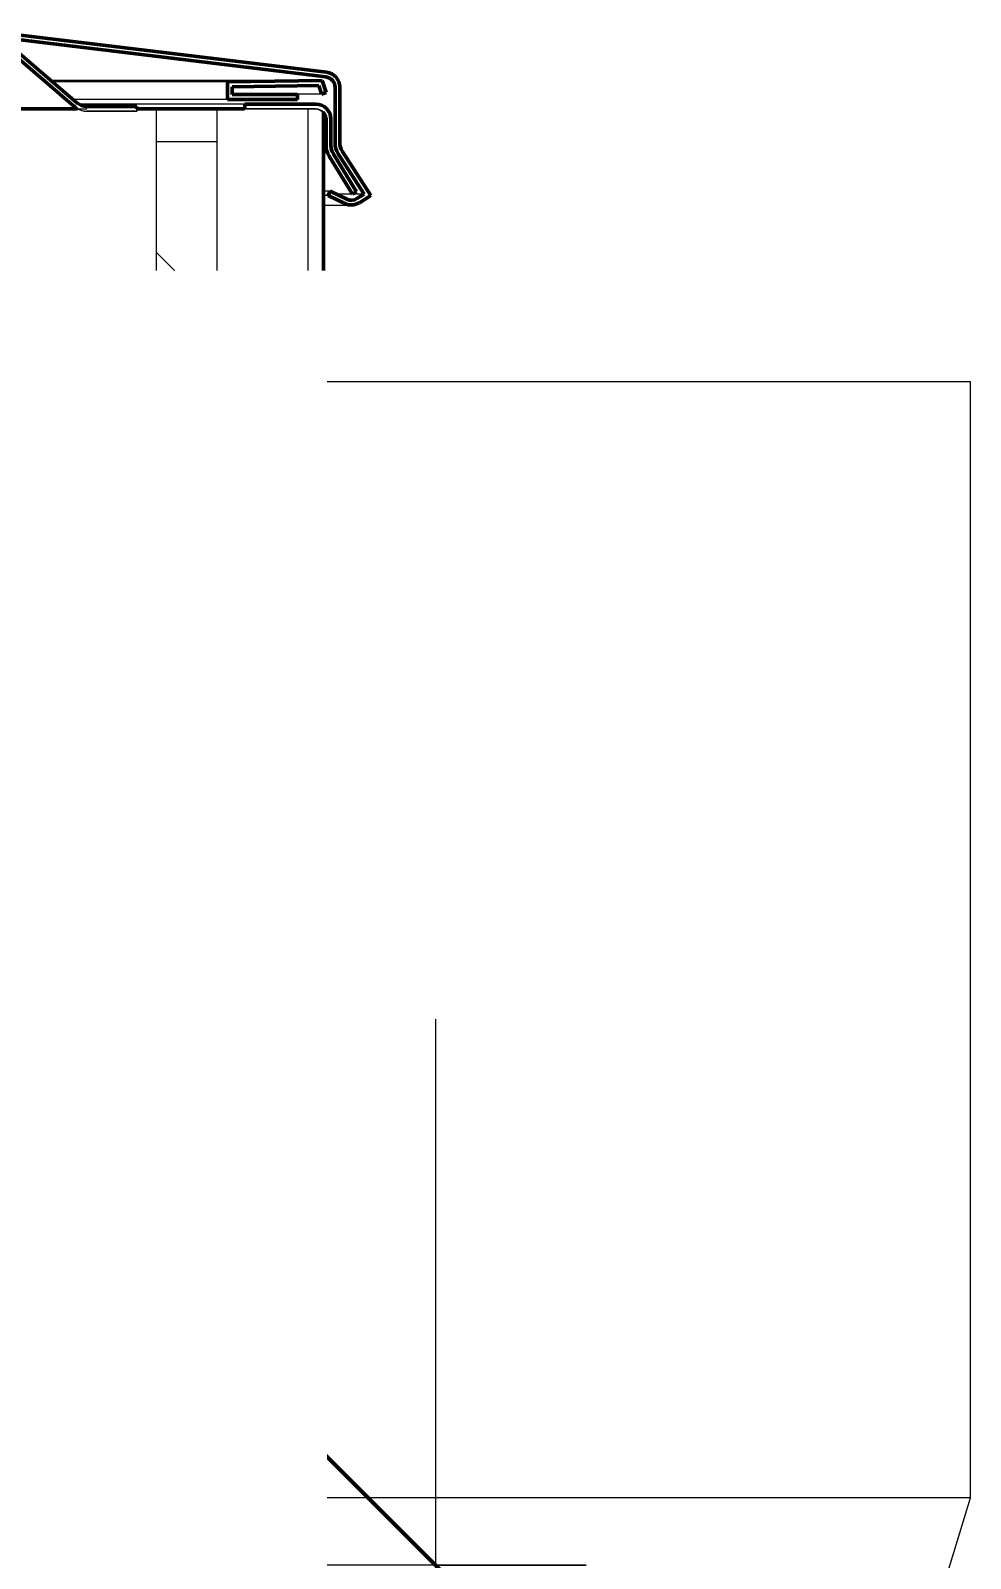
# Model space of a CAD drawing. Header units: inches. Extents: x 9584 to 15274, y -226 to 527.
# Drawn here: x 12113.76 to 12129.25, y 394.11 to 419.29 of the extents above; entities that cross this region are included whole.
import ezdxf

# ---------------------------------------------------------------- set-up
doc = ezdxf.new("R2010")
doc.units = ezdxf.units.IN
doc.header["$MEASUREMENT"] = 0
for name, color, linetype, lineweight in [('A-ANNO-DIMS', 211, 'Continuous', 9), ('A-ANNO-DIMS-96', 211, 'Continuous', 9), ('A-GENM', 5, 'Continuous', 9), ('A-WALL', 113, 'Continuous', 13), ('A-WALL-3', 113, 'Continuous', 50), ('A-WALL-PATT-5', 111, 'Continuous', 9)]:
    doc.layers.add(name, color=color, linetype=linetype, lineweight=lineweight)
doc.styles.add('Century Gothic', font='ufonts.com_century-gothic.ttf', dxfattribs={"height": 9})
doc.dimstyles.new('OD__1_8__Tol__', dxfattribs={"dimscale": 12, "dimtxt": 9.397514, "dimasz": 1, "dimexe": 0.75, "dimexo": 0.5, "dimgap": 0.125, "dimtad": 1, "dimdec": 3, "dimrnd": 0.125, "dimzin": 3, "dimdsep": 46, "dimlunit": 4, "dimtxsty": 'Century Gothic', "dimblk1": 'OBLIQUE', "dimblk2": 'OBLIQUE', "dimsah": 1, "dimcen": 0.09, "dimdle": 0.75, "dimazin": 0, "dimtfac": 1, "dimtdec": 4, "dimtix": 1, "dimtmove": 0, "dimatfit": 3, "dimfxl": 1, "dimtvp": 1, "dimtfill": 1, "dimfrac": 2, "dimtolj": 1, "dimtzin": 0, "dimarcsym": 2})

# ---------------------------------------------------------------- blocks, each defined once
blk = doc.blocks.new('Basic Wall _ EXT - FIBER CEMENT - SMALL - ___-1820300-BUILDING SECTION - EAST_WEST - LOOKING NORTH')
at = {"layer": 'A-WALL'}
for p, q in [((12112.779, 418), (12112.779, 415.992)), ((12112.858, 415.992), (12112.858, 418)), ((12113.011, 418), (12113.011, 415.94)), ((12113.089, 415.94), (12113.089, 418)), ((12114.691, 417.962), (12115.517, 417.962)), ((12115.517, 417.962), (12115.517, 418)), ((12117.293, 418), (12118.339, 418)), ((12118.339, 418), (12118.464, 418)), ((12112.74, 415.857), (12112.339, 415.234)), ((12112.405, 415.191), (12112.806, 415.815)), ((12112.973, 415.808), (12112.564, 415.148)), ((12112.631, 415.107), (12113.04, 415.767)), ((12112.528, 414.908), (12112.457, 414.954)), ((12112.949, 415.119), (12112.528, 414.908)), ((12112.564, 415.148), (12112.631, 415.107)), ((12112.591, 414.852), (12112.984, 415.048)), ((12112.984, 415.048), (12112.949, 415.119))]:
    blk.add_line(p, q, dxfattribs=at)
at = {"layer": 'A-WALL', "flags": 128}
for points in [[(12114.538, 418), (12114.611, 417.971), (12114.691, 417.962)], [(12118.464, 418), (12118.534, 417.985), (12118.589, 417.945)]]:
    blk.add_lwpolyline(points, dxfattribs=at)
at = {"layer": 'A-WALL'}
for centre, radius, start, end in [((12112.529, 415.992), 0.25, 327.2625, 0), ((12112.529, 415.992), 0.329, 327.2625, 0), ((12112.761, 415.94), 0.25, 328.2381, 0), ((12112.761, 415.94), 0.329, 328.2381, 0), ((12112.549, 415.098), 0.25, 147.2625, 279.7366), ((12112.549, 415.098), 0.171, 147.2625, 237.3808)]:
    blk.add_arc(centre, radius, start, end, dxfattribs=at)
at = {"layer": 'A-WALL-3'}
for p, q in [((12118.641, 418.603), (12113.059, 419.281)), ((12112.779, 419.033), (12112.779, 418)), ((12112.858, 418), (12112.858, 419.033)), ((12113.05, 419.203), (12118.631, 418.525)), ((12113.372, 418.992), (12114.477, 418.041)), ((12114.528, 418.101), (12113.424, 419.051)), ((12113.011, 418.862), (12113.011, 418)), ((12113.089, 418), (12113.089, 418.862)), ((12118.572, 418.466), (12117.01, 418.443)), ((12118.636, 418.267), (12118.572, 418.466)), ((12117.01, 418.443), (12117.01, 418.156)), ((12117.088, 418.365), (12118.514, 418.386)), ((12117.088, 418.235), (12117.088, 418.365)), ((12118.162, 418.235), (12117.088, 418.235)), ((12118.162, 418.156), (12118.162, 418.235)), ((12118.514, 418.386), (12118.561, 418.243)), ((12118.561, 418.243), (12118.636, 418.267)), ((12118.782, 418.355), (12118.782, 417.439)), ((12118.861, 417.439), (12118.861, 418.355)), ((12115.517, 418.04), (12114.691, 418.04)), ((12115.517, 418), (12115.517, 418.04)), ((12117.01, 418.156), (12118.162, 418.156)), ((12117.293, 418.079), (12117.293, 418)), ((12118.464, 418.079), (12117.293, 418.079)), ((12118.635, 417.829), (12118.635, 417.394)), ((12118.714, 417.394), (12118.714, 417.829)), ((12118.683, 417.222), (12119.069, 416.591)), ((12119.136, 416.632), (12118.75, 417.263)), ((12118.834, 417.261), (12119.263, 416.596)), ((12119.373, 416.572), (12118.901, 417.304)), ((12118.703, 416.643), (12118.669, 416.572)), ((12118.669, 416.572), (12118.941, 416.44)), ((12118.976, 416.511), (12118.703, 416.643)), ((12119.069, 416.591), (12119.136, 416.632)), ((12119.263, 416.596), (12119.141, 416.52)), ((12119.183, 416.453), (12119.373, 416.572))]:
    blk.add_line(p, q, dxfattribs=at)
at = {"layer": 'A-WALL-3', "flags": 128}
for points in [[(12114.477, 418.041), (12114.506, 418.019), (12114.538, 418)], [(12118.589, 417.945), (12118.622, 417.893), (12118.635, 417.829)]]:
    blk.add_lwpolyline(points, dxfattribs=at)
at = {"layer": 'A-WALL-3'}
for centre, radius, start, end in [((12113.029, 419.033), 0.25, 83.0705, 180), ((12113.029, 419.033), 0.171, 83.0705, 180), ((12113.261, 418.862), 0.25, 49.2771, 180), ((12113.261, 418.862), 0.171, 49.2771, 180), ((12118.611, 418.355), 0.171, 0, 83.0705), ((12118.611, 418.355), 0.25, 0, 83.0705), ((12114.691, 418.29), 0.25, 229.2771, 270), ((12118.464, 417.829), 0.25, 0, 90), ((12118.964, 417.394), 0.329, 180, 211.4324), ((12118.964, 417.394), 0.25, 180, 211.4324), ((12119.111, 417.439), 0.329, 180, 212.826), ((12119.111, 417.439), 0.25, 180, 212.826), ((12119.05, 416.665), 0.25, 244.1745, 302.0105), ((12119.05, 416.665), 0.171, 244.1745, 302.0105)]:
    blk.add_arc(centre, radius, start, end, dxfattribs=at)
blk = doc.blocks.new('Basic Wall _ EXT - FIBER CEMENT - SMALL - ___-1820306-BUILDING SECTION - EAST_WEST - LOOKING NORTH')
at = {"layer": 'A-WALL'}
for p, q in [((12118.572, 418.466), (12114.104, 418.466)), ((12117.01, 418.443), (12114.131, 418.443)), ((12118.561, 418.243), (12117.085, 418.243)), ((12117.01, 418.156), (12114.464, 418.156)), ((12114.477, 418.041), (12114.537, 418)), ((12117.293, 418.079), (12114.509, 418.079)), ((12118.464, 418), (12118.508, 417.994)), ((12118.585, 417.95), (12118.612, 417.914)), ((12118.629, 417.873), (12118.635, 417.829)), ((12118.703, 416.643), (12118.589, 416.643)), ((12118.669, 416.572), (12118.589, 416.572)), ((12119.069, 416.591), (12118.81, 416.591)), ((12119.263, 416.596), (12119.078, 416.596)), ((12118.589, 416.415), (12119.05, 416.415))]:
    blk.add_line(p, q, dxfattribs=at)
at = {"layer": 'A-WALL', "flags": 128}
for points in [[(12118.861, 418.355), (12118.853, 418.414), (12118.832, 418.471), (12118.798, 418.52), (12118.753, 418.56), (12118.699, 418.588), (12118.641, 418.603)], [(12114.691, 418.04), (12114.632, 418.047), (12114.577, 418.068), (12114.528, 418.101)], [(12118.714, 417.829), (12118.705, 417.893), (12118.68, 417.954), (12118.64, 418.006), (12118.589, 418.045), (12118.528, 418.07), (12118.464, 418.079)], [(12118.635, 417.394), (12118.64, 417.334), (12118.657, 417.276), (12118.683, 417.222)], [(12118.75, 417.263), (12118.73, 417.304), (12118.718, 417.348), (12118.714, 417.394)], [(12118.782, 417.439), (12118.788, 417.377), (12118.806, 417.317), (12118.834, 417.261)], [(12118.901, 417.304), (12118.879, 417.346), (12118.865, 417.392), (12118.861, 417.439)], [(12118.941, 416.44), (12119.001, 416.42), (12119.05, 416.415)], [(12119.102, 416.502), (12119.059, 416.494), (12119.016, 416.497)], [(12119.064, 416.415), (12119.126, 416.427), (12119.183, 416.453)]]:
    blk.add_lwpolyline(points, dxfattribs=at)
blk = doc.blocks.new('077123 - Manufactured Gutters and Downspouts - 077123 - Manufactured Gutters and Downspouts-1955134-BUILDING SECTION - EAST_WEST - LOOKING NORTH')
at = {"layer": 'A-GENM'}
for p, q in [((12118.589, 413.507), (12129.255, 413.507)), ((12129.255, 395.113), (12129.255, 413.507)), ((12129.255, 395.113), (12118.589, 395.113)), ((12125.902, 384.104), (12129.255, 395.113))]:
    blk.add_line(p, q, dxfattribs=at)
blk = doc.blocks.new('DIMBLOCK6-BUILDING SECTION - EAST_WEST - LOOKING NORTH')
at = {"layer": 'A-ANNO-DIMS-96'}
for p, q in [((12120.436, 403), (12120.436, 346.125)), ((12122.921, 394), (12111.436, 394)), ((12120.436, 394), (12122.921, 394)), ((12122.921, 346.125), (12111.436, 346.125)), ((12120.436, 346.125), (12122.921, 346.125))]:
    blk.add_line(p, q, dxfattribs=at)
at = {"layer": 'A-ANNO-DIMS-96', "lineweight": 50}
for p, q in [((12120.436, 394), (12114.436, 400)), ((12120.436, 394), (12126.436, 388)), ((12120.436, 346.125), (12114.436, 352.125)), ((12120.436, 346.125), (12126.436, 340.125))]:
    blk.add_line(p, q, dxfattribs=at)
at = {"layer": 'A-ANNO-DIMS-96', "color": 0, "insert": (12107.4, 339.334), "char_height": 9, "width": 73.74811, "attachment_point": 1, "rotation": 90, "line_spacing_factor": 0.984502, "style": 'Century Gothic', "bg_fill": 3, "box_fill_scale": 1.25, "bg_fill_color": 256, "bg_fill_true_color": 13158600, "bg_fill_transparency": 0}
blk.add_mtext('3\' - 11 7/8"', dxfattribs=at)
blk = doc.blocks.new('_Oblique')
at = {"color": 0, "linetype": 'ByBlock', "lineweight": -2}
blk.add_line((-0.5, -0.5), (0.5, 0.5), dxfattribs=at)

msp = doc.modelspace()

# ---------------------------------------------------------------- hatches: boundary and pattern name
at = {"layer": 'A-WALL-PATT-5'}
h = msp.add_hatch(dxfattribs=at)
h.set_pattern_fill('FP_3', color=256, style=0, pattern_type=2)
h.set_pattern_definition([(216.87, (11002.345, 87.994), (47.980943, 31.987086), [7.997, -71.971]), (206.565, (11011.941, 83.196), (-15.993714, -15.994133), [17.881, -17.881]), (198.435, (11011.941, 75.199), (-31.98674, -15.99388), [10.115, -40.461])])
h.paths.add_polyline_path([(12112.9582, 346.5), (12115.8394, 346.5), (12115.8394, 370), (12110.3394, 370), (12110.3394, 346.5)], flags=0)
h.paths.add_polyline_path([(12115.8394, 399), (12115.8394, 399.1264), (12115.8394, 418), (12113.0894, 417.9615), (12113.0585, 415.8084), (12112.9582, 415.6346), (12112.6111, 415.1192), (12112.5696, 415.1565), (12113.0107, 415.94), (12112.9842, 418), (12112.8581, 418), (12112.8253, 415.8572), (12112.6609, 415.5891), (12112.3851, 415.0808), (12112.4076, 415.0245), (12112.5281, 414.9084), (12112.9582, 415.1003), (12112.949, 415.0308), (12112.5912, 414.852), (12112.3402, 415.0075), (12112.3599, 415.2665), (12112.7793, 415.9924), (12112.7748, 418), (12110.3394, 418), (12110.3394, 399.1133), (12113.0894, 399.0566)], flags=0)
h = msp.add_hatch(dxfattribs=at)
h.set_pattern_fill('FP_12', color=256, style=0, pattern_type=2)
h.set_pattern_definition([(0, (9999.93, 136.604), (-120, 76.8), [0.392, -119.607]), (0, (9999.93, 136.996), (-120, 76.8), [0.392, -119.607]), (0, (9999.93, 146.204), (-120, 76.8), [0.392, -119.607]), (0, (9999.93, 146.596), (-120, 76.8), [0.392, -119.607]), (0, (9999.93, 155.804), (-120, 76.8), [0.392, -119.607]), (0, (9999.93, 156.196), (-120, 76.8), [0.392, -119.607]), (0, (9999.93, 165.404), (-120, 76.8), [0.392, -119.607]), (0, (9999.93, 165.796), (-120, 76.8), [0.392, -119.607]), (0, (9999.93, 175.004), (-120, 76.8), [0.392, -119.607]), (0, (9999.93, 175.396), (-120, 76.8), [0.392, -119.607]), (0, (9999.93, 184.604), (-120, 76.8), [0.392, -119.607]), (0, (9999.93, 184.996), (-120, 76.8), [0.392, -119.607]), (0, (9999.93, 194.204), (-120, 76.8), [0.392, -119.607]), (0, (9999.93, 194.596), (-120, 76.8), [0.392, -119.607]), (0, (9999.93, 203.804), (-120, 76.8), [0.392, -119.607]), (0, (9999.93, 204.196), (-120, 76.8), [0.392, -119.607]), (0, (10019.93, 136.604), (-120, 76.8), [0.392, -119.607]), (0, (10019.93, 136.996), (-120, 76.8), [0.392, -119.607]), (0, (10019.93, 146.204), (-120, 76.8), [0.392, -119.607]), (0, (10019.93, 146.596), (-120, 76.8), [0.392, -119.607]), (0, (10019.93, 155.804), (-120, 76.8), [0.392, -119.607]), (0, (10019.93, 156.196), (-120, 76.8), [0.392, -119.607]), (0, (10019.93, 165.404), (-120, 76.8), [0.392, -119.607]), (0, (10019.93, 165.796), (-120, 76.8), [0.392, -119.607]), (0, (10019.93, 175.004), (-120, 76.8), [0.392, -119.607]), (0, (10019.93, 175.396), (-120, 76.8), [0.392, -119.607]), (0, (10019.93, 184.604), (-120, 76.8), [0.392, -119.607]), (0, (10019.93, 184.996), (-120, 76.8), [0.392, -119.607]), (0, (10019.93, 194.204), (-120, 76.8), [0.392, -119.607]), (0, (10019.93, 194.596), (-120, 76.8), [0.392, -119.607]), (0, (10019.93, 203.804), (-120, 76.8), [0.392, -119.607]), (0, (10019.93, 204.196), (-120, 76.8), [0.392, -119.607]), (0, (10039.93, 136.604), (-120, 76.8), [0.392, -119.607]), (0, (10039.93, 136.996), (-120, 76.8), [0.392, -119.607]), (0, (10039.93, 146.204), (-120, 76.8), [0.392, -119.607]), (0, (10039.93, 146.596), (-120, 76.8), [0.392, -119.607]), (0, (10039.93, 155.804), (-120, 76.8), [0.392, -119.607]), (0, (10039.93, 156.196), (-120, 76.8), [0.392, -119.607]), (0, (10039.93, 165.404), (-120, 76.8), [0.392, -119.607]), (0, (10039.93, 165.796), (-120, 76.8), [0.392, -119.607]), (0, (10039.93, 175.004), (-120, 76.8), [0.392, -119.607]), (0, (10039.93, 175.396), (-120, 76.8), [0.392, -119.607]), (0, (10039.93, 184.604), (-120, 76.8), [0.392, -119.607]), (0, (10039.93, 184.996), (-120, 76.8), [0.392, -119.607]), (0, (10039.93, 194.204), (-120, 76.8), [0.392, -119.607]), (0, (10039.93, 194.596), (-120, 76.8), [0.392, -119.607]), (0, (10039.93, 203.804), (-120, 76.8), [0.392, -119.607]), (0, (10039.93, 204.196), (-120, 76.8), [0.392, -119.607]), (0, (10059.93, 136.604), (-120, 76.8), [0.392, -119.607]), (0, (10059.93, 136.996), (-120, 76.8), [0.392, -119.607]), (0, (10059.93, 146.204), (-120, 76.8), [0.392, -119.607]), (0, (10059.93, 146.596), (-120, 76.8), [0.392, -119.607]), (0, (10059.93, 155.804), (-120, 76.8), [0.392, -119.607]), (0, (10059.93, 156.196), (-120, 76.8), [0.392, -119.607]), (0, (10059.93, 165.404), (-120, 76.8), [0.392, -119.607]), (0, (10059.93, 165.796), (-120, 76.8), [0.392, -119.607]), (0, (10059.93, 175.004), (-120, 76.8), [0.392, -119.607]), (0, (10059.93, 175.396), (-120, 76.8), [0.392, -119.607]), (0, (10059.93, 184.604), (-120, 76.8), [0.392, -119.607]), (0, (10059.93, 184.996), (-120, 76.8), [0.392, -119.607]), (0, (10059.93, 194.204), (-120, 76.8), [0.392, -119.607]), (0, (10059.93, 194.596), (-120, 76.8), [0.392, -119.607]), (0, (10059.93, 203.804), (-120, 76.8), [0.392, -119.607]), (0, (10059.93, 204.196), (-120, 76.8), [0.392, -119.607]), (0, (10079.93, 136.604), (-120, 76.8), [0.392, -119.607]), (0, (10079.93, 136.996), (-120, 76.8), [0.392, -119.607]), (0, (10079.93, 146.204), (-120, 76.8), [0.392, -119.607]), (0, (10079.93, 146.596), (-120, 76.8), [0.392, -119.607]), (0, (10079.93, 155.804), (-120, 76.8), [0.392, -119.607]), (0, (10079.93, 156.196), (-120, 76.8), [0.392, -119.607]), (0, (10079.93, 165.404), (-120, 76.8), [0.392, -119.607]), (0, (10079.93, 165.796), (-120, 76.8), [0.392, -119.607]), (0, (10079.93, 175.004), (-120, 76.8), [0.392, -119.607]), (0, (10079.93, 175.396), (-120, 76.8), [0.392, -119.607]), (0, (10079.93, 184.604), (-120, 76.8), [0.392, -119.607]), (0, (10079.93, 184.996), (-120, 76.8), [0.392, -119.607]), (0, (10079.93, 194.204), (-120, 76.8), [0.392, -119.607]), (0, (10079.93, 194.596), (-120, 76.8), [0.392, -119.607]), (0, (10079.93, 203.804), (-120, 76.8), [0.392, -119.607]), (0, (10079.93, 204.196), (-120, 76.8), [0.392, -119.607]), (0, (10099.93, 136.604), (-120, 76.8), [0.392, -119.607]), (0, (10099.93, 136.996), (-120, 76.8), [0.392, -119.607]), (0, (10099.93, 146.204), (-120, 76.8), [0.392, -119.607]), (0, (10099.93, 146.596), (-120, 76.8), [0.392, -119.607]), (0, (10099.93, 155.804), (-120, 76.8), [0.392, -119.607]), (0, (10099.93, 156.196), (-120, 76.8), [0.392, -119.607]), (0, (10099.93, 165.404), (-120, 76.8), [0.392, -119.607]), (0, (10099.93, 165.796), (-120, 76.8), [0.392, -119.607]), (0, (10099.93, 175.004), (-120, 76.8), [0.392, -119.607]), (0, (10099.93, 175.396), (-120, 76.8), [0.392, -119.607]), (0, (10099.93, 184.604), (-120, 76.8), [0.392, -119.607]), (0, (10099.93, 184.996), (-120, 76.8), [0.392, -119.607]), (0, (10099.93, 194.204), (-120, 76.8), [0.392, -119.607]), (0, (10099.93, 194.596), (-120, 76.8), [0.392, -119.607]), (0, (10099.93, 203.804), (-120, 76.8), [0.392, -119.607]), (0, (10099.93, 204.196), (-120, 76.8), [0.392, -119.607]), (90, (9993.48, 151.2), (-120, 7e-15), [9.6, -67.2]), (90, (9999.93, 136.6), (-120, 7e-15), [0.392, -76.407]), (90, (9999.93, 146.2), (-120, 7e-15), [0.392, -76.407]), (90, (9999.93, 155.8), (-120, 7e-15), [0.392, -76.407]), (90, (9999.93, 165.4), (-120, 7e-15), [0.392, -76.407]), (90, (9999.93, 175), (-120, 7e-15), [0.392, -76.407]), (90, (9999.93, 184.6), (-120, 7e-15), [0.392, -76.407]), (90, (9999.93, 194.2), (-120, 7e-15), [0.392, -76.407]), (90, (9999.93, 203.8), (-120, 7e-15), [0.392, -76.407]), (90, (10000.32, 136.6), (-120, 7e-15), [0.392, -76.407]), (90, (10000.32, 146.2), (-120, 7e-15), [0.392, -76.407]), (90, (10000.32, 155.8), (-120, 7e-15), [0.392, -76.407]), (90, (10000.32, 165.4), (-120, 7e-15), [0.392, -76.407]), (90, (10000.32, 175), (-120, 7e-15), [0.392, -76.407]), (90, (10000.32, 184.6), (-120, 7e-15), [0.392, -76.407]), (90, (10000.32, 194.2), (-120, 7e-15), [0.392, -76.407]), (90, (10000.32, 203.8), (-120, 7e-15), [0.392, -76.407]), (90, (10009.63, 170.4), (-120, 7e-15), [9.6, -67.2]), (90, (10009.63, 199.2), (-120, 7e-15), [9.6, -67.2]), (90, (10019.93, 136.6), (-120, 7e-15), [0.392, -76.407]), (90, (10019.93, 146.2), (-120, 7e-15), [0.392, -76.407]), (90, (10019.93, 155.8), (-120, 7e-15), [0.392, -76.407]), (90, (10019.93, 165.4), (-120, 7e-15), [0.392, -76.407]), (90, (10019.93, 175), (-120, 7e-15), [0.392, -76.407]), (90, (10019.93, 184.6), (-120, 7e-15), [0.392, -76.407]), (90, (10019.93, 194.2), (-120, 7e-15), [0.392, -76.407]), (90, (10019.93, 203.8), (-120, 7e-15), [0.392, -76.407]), (90, (10020.32, 136.6), (-120, 7e-15), [0.392, -76.407]), (90, (10020.32, 146.2), (-120, 7e-15), [0.392, -76.407]), (90, (10020.32, 155.8), (-120, 7e-15), [0.392, -76.407]), (90, (10020.32, 165.4), (-120, 7e-15), [0.392, -76.407]), (90, (10020.32, 175), (-120, 7e-15), [0.392, -76.407]), (90, (10020.32, 184.6), (-120, 7e-15), [0.392, -76.407]), (90, (10020.32, 194.2), (-120, 7e-15), [0.392, -76.407]), (90, (10020.32, 203.8), (-120, 7e-15), [0.392, -76.407]), (90, (10039.93, 136.6), (-120, 7e-15), [0.392, -76.407]), (90, (10039.93, 146.2), (-120, 7e-15), [0.392, -76.407]), (90, (10039.93, 155.8), (-120, 7e-15), [0.392, -76.407]), (90, (10039.93, 165.4), (-120, 7e-15), [0.392, -76.407]), (90, (10039.93, 175), (-120, 7e-15), [0.392, -76.407]), (90, (10039.93, 184.6), (-120, 7e-15), [0.392, -76.407]), (90, (10039.93, 194.2), (-120, 7e-15), [0.392, -76.407]), (90, (10039.93, 203.8), (-120, 7e-15), [0.392, -76.407]), (90, (10040.32, 136.6), (-120, 7e-15), [0.392, -76.407]), (90, (10040.32, 146.2), (-120, 7e-15), [0.392, -76.407]), (90, (10040.32, 155.8), (-120, 7e-15), [0.392, -76.407]), (90, (10040.32, 165.4), (-120, 7e-15), [0.392, -76.407]), (90, (10040.32, 175), (-120, 7e-15), [0.392, -76.407]), (90, (10040.32, 184.6), (-120, 7e-15), [0.392, -76.407]), (90, (10040.32, 194.2), (-120, 7e-15), [0.392, -76.407]), (90, (10040.32, 203.8), (-120, 7e-15), [0.392, -76.407]), (90, (10050.18, 141.6), (-120, 7e-15), [9.6, -67.2]), (90, (10050.18, 180), (-120, 7e-15), [9.6, -67.2]), (90, (10059.93, 136.6), (-120, 7e-15), [0.392, -76.407]), (90, (10059.93, 146.2), (-120, 7e-15), [0.392, -76.407]), (90, (10059.93, 155.8), (-120, 7e-15), [0.392, -76.407]), (90, (10059.93, 165.4), (-120, 7e-15), [0.392, -76.407]), (90, (10059.93, 175), (-120, 7e-15), [0.392, -76.407]), (90, (10059.93, 184.6), (-120, 7e-15), [0.392, -76.407]), (90, (10059.93, 194.2), (-120, 7e-15), [0.392, -76.407]), (90, (10059.93, 203.8), (-120, 7e-15), [0.392, -76.407]), (90, (10060.32, 136.6), (-120, 7e-15), [0.392, -76.407]), (90, (10060.32, 146.2), (-120, 7e-15), [0.392, -76.407]), (90, (10060.32, 155.8), (-120, 7e-15), [0.392, -76.407]), (90, (10060.32, 165.4), (-120, 7e-15), [0.392, -76.407]), (90, (10060.32, 175), (-120, 7e-15), [0.392, -76.407]), (90, (10060.32, 184.6), (-120, 7e-15), [0.392, -76.407]), (90, (10060.32, 194.2), (-120, 7e-15), [0.392, -76.407]), (90, (10060.32, 203.8), (-120, 7e-15), [0.392, -76.407]), (90, (10071.01, 160.8), (-120, 7e-15), [9.6, -67.2]), (90, (10079.93, 136.6), (-120, 7e-15), [0.392, -76.407]), (90, (10079.93, 146.2), (-120, 7e-15), [0.392, -76.407]), (90, (10079.93, 155.8), (-120, 7e-15), [0.392, -76.407]), (90, (10079.93, 165.4), (-120, 7e-15), [0.392, -76.407]), (90, (10079.93, 175), (-120, 7e-15), [0.392, -76.407]), (90, (10079.93, 184.6), (-120, 7e-15), [0.392, -76.407]), (90, (10079.93, 194.2), (-120, 7e-15), [0.392, -76.407]), (90, (10079.93, 203.8), (-120, 7e-15), [0.392, -76.407]), (90, (10080.32, 136.6), (-120, 7e-15), [0.392, -76.407]), (90, (10080.32, 146.2), (-120, 7e-15), [0.392, -76.407]), (90, (10080.32, 155.8), (-120, 7e-15), [0.392, -76.407]), (90, (10080.32, 165.4), (-120, 7e-15), [0.392, -76.407]), (90, (10080.32, 175), (-120, 7e-15), [0.392, -76.407]), (90, (10080.32, 184.6), (-120, 7e-15), [0.392, -76.407]), (90, (10080.32, 194.2), (-120, 7e-15), [0.392, -76.407]), (90, (10080.32, 203.8), (-120, 7e-15), [0.392, -76.407]), (90, (10091.68, 132), (-120, 7e-15), [9.6, -67.2]), (90, (10091.68, 189.6), (-120, 7e-15), [9.6, -67.2]), (90, (10099.93, 136.6), (-120, 7e-15), [0.392, -76.407]), (90, (10099.93, 146.2), (-120, 7e-15), [0.392, -76.407]), (90, (10099.93, 155.8), (-120, 7e-15), [0.392, -76.407]), (90, (10099.93, 165.4), (-120, 7e-15), [0.392, -76.407]), (90, (10099.93, 175), (-120, 7e-15), [0.392, -76.407]), (90, (10099.93, 184.6), (-120, 7e-15), [0.392, -76.407]), (90, (10099.93, 194.2), (-120, 7e-15), [0.392, -76.407]), (90, (10099.93, 203.8), (-120, 7e-15), [0.392, -76.407]), (90, (10100.32, 136.6), (-120, 7e-15), [0.392, -76.407]), (90, (10100.32, 146.2), (-120, 7e-15), [0.392, -76.407]), (90, (10100.32, 155.8), (-120, 7e-15), [0.392, -76.407]), (90, (10100.32, 165.4), (-120, 7e-15), [0.392, -76.407]), (90, (10100.32, 175), (-120, 7e-15), [0.392, -76.407]), (90, (10100.32, 184.6), (-120, 7e-15), [0.392, -76.407]), (90, (10100.32, 194.2), (-120, 7e-15), [0.392, -76.407]), (90, (10100.32, 203.8), (-120, 7e-15), [0.392, -76.407]), (180, (10104.63, 132), (-120, 76.8), [120, 0, 0, 0]), (180, (10104.63, 141.6), (-120, 76.8), [120, 0, 0, 0]), (180, (10104.63, 151.2), (-120, 76.8), [120, 0, 0, 0]), (180, (10104.63, 160.8), (-120, 76.8), [120, 0, 0, 0]), (180, (10104.63, 170.4), (-120, 76.8), [120, 0, 0, 0]), (180, (10104.63, 180), (-120, 76.8), [120, 0, 0, 0]), (180, (10104.63, 189.6), (-120, 76.8), [120, 0, 0, 0]), (180, (10104.63, 199.2), (-120, 76.8), [120, 0, 0, 0])])
h.paths.add_polyline_path([(12114.6911, 417.9615), (12114.6911, 418), (12114.6163, 417.9707)], flags=0)
h = msp.add_hatch(dxfattribs=at)
h.set_pattern_fill('FP_4', color=256, style=0, pattern_type=2)
h.set_pattern_definition([(0, (10995.947, 72), (0, 4.798), []), (315, (10995.947, 72), (4.798427, 0), [6.786, -6.786]), (45, (10995.947, 72), (4.798427, 0), [6.786, -6.786])])
h.paths.add_polyline_path([(12116.8394, 346.5), (12116.8394, 418), (12115.8394, 417.977), (12115.8394, 346.5)], flags=0)

# ---------------------------------------------------------------- linework, layer by layer
at = {"layer": 'A-WALL'}
for p, q in [((12114.5378, 418), (12114.6911, 418)), ((12115.5166, 417.9615), (12114.6911, 417.9615)), ((12115.5166, 418), (12115.5166, 417.9615)), ((12115.8394, 226.125), (12115.8394, 418)), ((12116.8394, 226.125), (12116.8394, 418)), ((12118.4637, 418), (12117.2925, 418)), ((12118.3394, 227.5), (12118.3394, 418))]:
    msp.add_line(p, q, dxfattribs=at)
at = {"layer": 'A-WALL', "flags": 128}
msp.add_lwpolyline([(12110.3394, 399.1133), (12113.0894, 399.0566), (12115.8394, 399)], dxfattribs=at)
at = {"layer": 'A-WALL'}
for centre, radius, start, end in [((12114.6911, 418.2903), 0.3287, 241.99891, 270), ((12118.4637, 417.8287), 0.1713, 42.76403, 90)]:
    msp.add_arc(centre, radius, start, end, dxfattribs=at)
at = {"layer": 'A-WALL-3'}
for p, q in [((12114.5368, 418), (12113.0894, 418)), ((12117.2925, 418), (12115.5166, 418)), ((12118.5894, 226.125), (12118.5894, 417.945))]:
    msp.add_line(p, q, dxfattribs=at)

# ---------------------------------------------------------------- block references
at = {"layer": 'A-GENM'}
msp.add_blockref('077123 - Manufactured Gutters and Downspouts - 077123 - Manufactured Gutters and Downspouts-1955134-BUILDING SECTION - EAST_WEST - LOOKING NORTH', (0, 0), dxfattribs=at)
at = {"layer": 'A-WALL'}
for name in ['Basic Wall _ EXT - FIBER CEMENT - SMALL - ___-1820306-BUILDING SECTION - EAST_WEST - LOOKING NORTH', 'Basic Wall _ EXT - FIBER CEMENT - SMALL - ___-1820300-BUILDING SECTION - EAST_WEST - LOOKING NORTH']:
    msp.add_blockref(name, (0, 0), dxfattribs=at)

# ---------------------------------------------------------------- next in the draw order: dimensions: what is measured, and where the dimension line sits
at = {"layer": 'A-ANNO-DIMS'}
dim = msp.add_linear_dim(base=(12120.4357, 346.125), p1=(12128.9209, 394), p2=(12128.9209, 346.125), angle=90, dimstyle='OD__1_8__Tol__', override={"dimpost": '<>', "dimfxl": 47.875}, dxfattribs=at)
dim.commit()
dim.dimension.update_dxf_attribs({"geometry": 'DIMBLOCK6-BUILDING SECTION - EAST_WEST - LOOKING NORTH', "text_midpoint": (12113.7106, 370.0625)})

doc.saveas('drawing.dxf')
